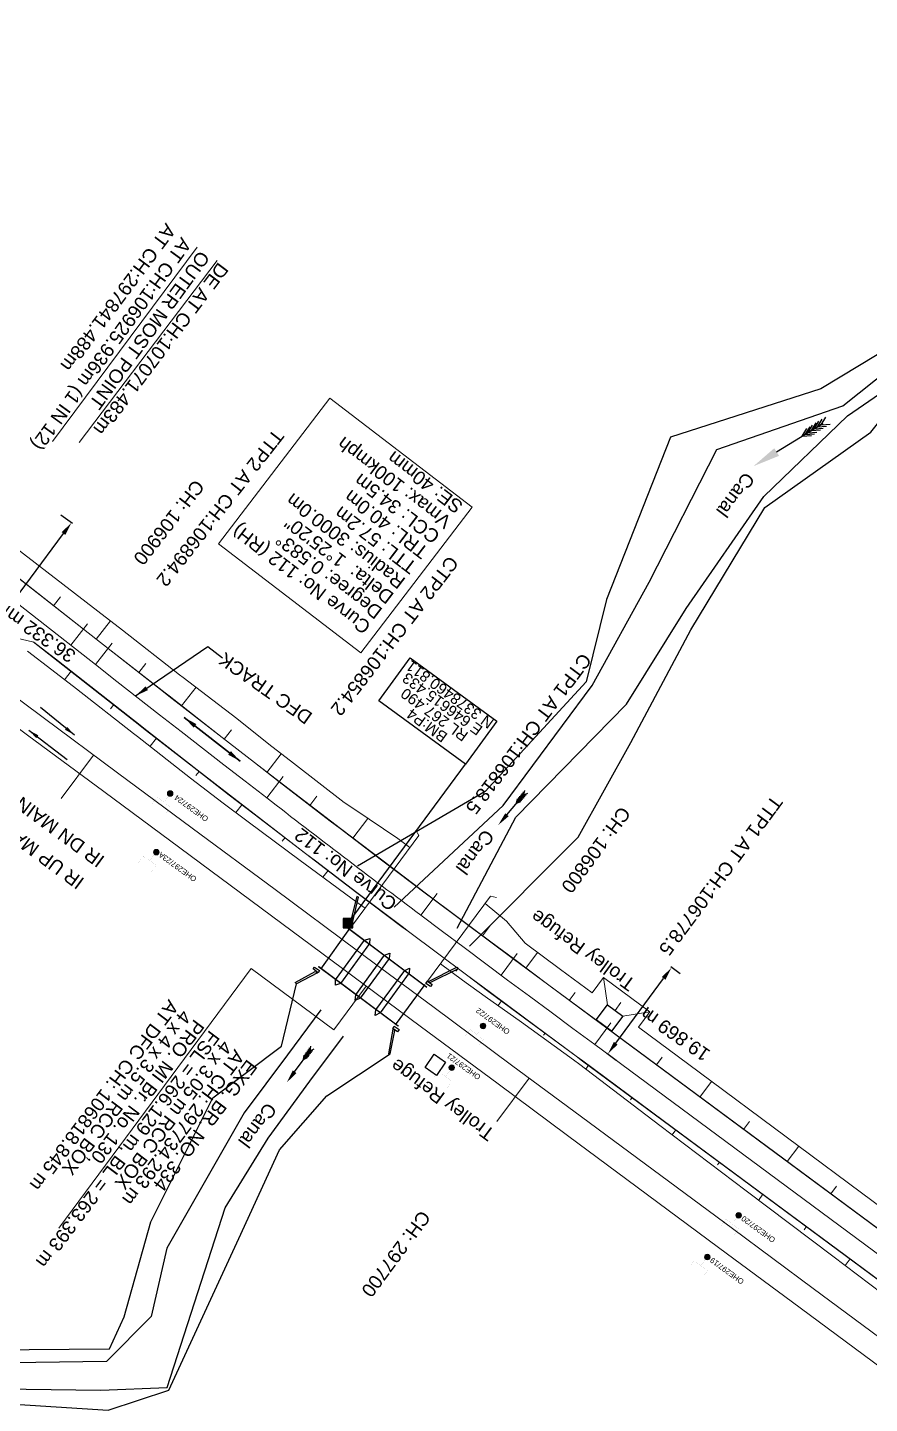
# Model space of a CAD drawing. Header units: metres. Extents: x 644418 to 1306172, y 3366650 to 6747308.
# Drawn here: x 646556.3 to 646711.6, y 3378372.2 to 3378626 of the extents above; entities that cross this region are included whole.
import ezdxf
from ezdxf.enums import TextEntityAlignment as Align

# ---------------------------------------------------------------- set-up
doc = ezdxf.new("R2010")
doc.units = ezdxf.units.M
doc.header["$MEASUREMENT"] = 0
doc.linetypes.add('CENTER', pattern=[2, 1.25, -0.25, 0.25, -0.25])
doc.layers.get('Defpoints').update_dxf_attribs({"lineweight": 0})
for name, color, linetype in [('Bench_Mark', 7, 'Continuous'), ('BRIDGE_PARAPET', 7, 'Continuous'), ('CANAL_BOTTOM', 5, 'Continuous'), ('CANAL_TOP', 5, 'Continuous'), ('DFCC Boundary', 6, 'CENTER'), ('PIER_OR_ABUTMENT', 7, 'Continuous'), ('PROPOSED DFCC FORMATION LINE', 187, 'Continuous'), ('RETAINING_WALL', 142, 'Continuous'), ('River Text', 5, 'Continuous'), ("SARAI BANJARA STN. SRJ's", 10, 'Continuous'), ('SFL_SOFFIT_LVL', 251, 'Continuous'), ('STYLEREMARK', 251, 'Continuous'), ('TOPO_TEXT', 251, 'Continuous'), ('Trolley Refuse', 10, 'Continuous'), ('TROLLEY_STAND', 7, 'Continuous'), ('WING_WALL', 7, 'Continuous')]:
    doc.layers.add(name, color=color, linetype=linetype)
for name, color, linetype, lineweight in [('BOUNDARY DIMENTION', 10, 'Continuous', 0), ('BRIDGE DETAILS PLAN', 7, 'Continuous', 0), ('Cardinal_Leader', 10, 'Continuous', 0), ('Existing Chainage', 7, 'Continuous', 0), ('Existing IR Track', 143, 'Continuous', 0), ('flow direction', 7, 'Continuous', 0), ('OHE MAST', 8, 'Continuous', 0), ('OHE MAST TEXT', 8, 'Continuous', 0), ('Proposed Chainage', 10, 'Continuous', 0), ('Proposed Curve_Details', 10, 'Continuous', 0), ('PROPOSED DFC TRACK', 1, 'Continuous', 0), ('PROPOSED DFCC TOE LINE', 239, 'Continuous', 0), ('PROPOSED DFCC TOE SLOPES', 239, 'Continuous', 0), ('PROPOSED DFCC TRACK', 1, 'Continuous', 0), ('Proposed TPTC Chainages', 1, 'Continuous', 0), ("SARAI BANJARA STN SRJ's", 251, 'Continuous', 0)]:
    doc.layers.add(name, color=color, linetype=linetype, lineweight=lineweight)
doc.styles.get("Standard").update_dxf_attribs({"font": 'arial.ttf'})
doc.styles.add('Style-Arial', font='arial.ttf')
doc.dimstyles.new('DIM', dxfattribs={"dimtxt": 2.5, "dimasz": 2.5, "dimexe": 0.18, "dimexo": 0.0625, "dimgap": 0.09, "dimtad": 0, "dimtih": 1, "dimtoh": 1, "dimdec": 3, "dimzin": 0, "dimdsep": 46, "dimtxsty": 'Standard', "dimcen": 0.09, "dimadec": 0, "dimazin": 0, "dimtfac": 1, "dimtdec": 3, "dimtofl": 0, "dimtmove": 0, "dimatfit": 3, "dimfxl": 1, "dimtolj": 1, "dimtzin": 0, "dimarcsym": 0})
doc.dimstyles.new('ISO-25', dxfattribs={"dimtxt": 2.5, "dimasz": 2.5, "dimexe": 1.25, "dimexo": 0.625, "dimtad": 1, "dimtxsty": 'Standard', "dimcen": 2.5, "dimadec": 0, "dimazin": 0, "dimtfac": 1, "dimtmove": 0, "dimatfit": 3, "dimfxl": 1, "dimarcsym": 0})

# ---------------------------------------------------------------- blocks, each defined once
blk = doc.blocks.new('River A')
at = {"layer": 'River Text'}
for p, q in [((0.5, 20.3), (-3.1, 27.8, -1499.5)), ((0.5, 20.3), (4.5, 27.7, -1499.5)), ((0.1, 6), (-3.5, 13.6, -1499.5)), ((0.2, 9.9), (-3.4, 17.4, -1499.5)), ((0.3, 12.9), (-3.3, 20.5, -1499.5)), ((0.4, 16.4), (-3.2, 24, -1499.5)), ((0.5, 22.3), (0, 0)), ((0.1, 6), (4.1, 13.4, -1499.5)), ((0.2, 9.9), (4.2, 17.2, -1499.5)), ((0.3, 12.9), (4.3, 20.3, -1499.5)), ((0.4, 16.4), (4.4, 23.8, -1499.5)), ((0, 0), (-3.6, 7.5, -1499.5)), ((0.1, 3.3), (-3.5, 10.8, -1499.5)), ((0, 0), (4, 7.4, -1499.5)), ((0.1, 3.3), (4.1, 10.7, -1499.5))]:
    blk.add_line(p, q, dxfattribs=at)
blk.add_lwpolyline([(-0.7, -27.7), (0.5, 22.3)], dxfattribs=at)
blk.add_solid([(3.5, -27.8), (-1.3, -52.7), (-4.8, -27.6)], dxfattribs=at)
blk = doc.blocks.new('BM')
blk.add_hatch(color=256).paths.add_polyline_path([(-0.88, 0.88), (-0.88, -0.88), (0.88, -0.88), (0.88, 0.88)])
for p, q in [((0.88, 0.88), (-0.88, 0.88)), ((-0.88, 0.88), (-0.88, -0.88)), ((0.88, -0.88), (0.88, 0.88)), ((-0.88, -0.88), (0.88, -0.88))]:
    blk.add_line(p, q)
blk = doc.blocks.new('OHE MAST')
h = blk.add_hatch(color=256)
edge = h.paths.add_edge_path()
edge.add_arc((0, 0), 0.514, 0, 360)
at = {"const_width": 0.01, "flags": 128}
for points in [[(1.5, 3.5), (1.5, 2), (-1.5, 2), (-1.5, 3.5)], [(0, 2), (0, 0)]]:
    blk.add_lwpolyline(points, dxfattribs=at)
blk.add_circle((0, 0), 0.514)
blk = doc.blocks.new('*D1851')
at = {"layer": 'BOUNDARY DIMENTION', "color": 0, "lineweight": -2, "transparency": 16777216}
for p, q in [((646676.71, 3378451.45), (646674.98, 3378452.73)), ((646664.8, 3378438.65), (646673.64, 3378450.61)), ((646664.91, 3378435.47), (646663.17, 3378436.75))]:
    blk.add_line(p, q, dxfattribs=at)
at = {"layer": 'BOUNDARY DIMENTION', "color": 0, "transparency": 16777216}
for points in [[(646673.3, 3378450.86), (646673.97, 3378450.37), (646675.12, 3378452.62)], [(646664.47, 3378438.9), (646665.14, 3378438.41), (646663.32, 3378436.64)]]:
    blk.add_solid(points, dxfattribs=at)
at = {"layer": 'Defpoints', "color": 0, "transparency": 16777216}
for p in [(646675.12, 3378452.62), (646676.76, 3378451.42), (646664.96, 3378435.43)]:
    blk.add_point(p, dxfattribs=at)
at = {"layer": 'BOUNDARY DIMENTION', "color": 0, "transparency": 16777216, "insert": (646675.78, 3378440.33), "char_height": 2.5, "attachment_point": 5, "rotation": 145}
blk.add_mtext('\\A1;19.869 m', dxfattribs=at)
blk = doc.blocks.new('*D1926')
at = {"layer": 'Defpoints', "color": 0, "linetype": 'Continuous', "ltscale": 0.5, "transparency": 16777216}
for p in [(646562.41, 3378536.19), (646564.44, 3378534.69), (646540.78, 3378507)]:
    blk.add_point(p, dxfattribs=at)
at = {"layer": 'DFCC Boundary', "color": 0, "linetype": 'Continuous', "lineweight": -2, "ltscale": 0.5, "transparency": 16777216}
for p, q in [((646562.46, 3378536.15), (646564.59, 3378534.58)), ((646544.3, 3378507.5), (646562.95, 3378532.68)), ((646540.83, 3378506.96), (646542.96, 3378505.39))]:
    blk.add_line(p, q, dxfattribs=at)
at = {"layer": 'DFCC Boundary', "color": 0, "linetype": 'Continuous', "ltscale": 0.5, "transparency": 16777216}
for points in [[(646562.62, 3378532.93), (646563.29, 3378532.43), (646564.44, 3378534.69)], [(646543.97, 3378507.75), (646544.64, 3378507.26), (646542.81, 3378505.5)]]:
    blk.add_solid(points, dxfattribs=at)
at = {"layer": 'DFCC Boundary', "color": 0, "linetype": 'Continuous', "ltscale": 0.5, "transparency": 16777216, "insert": (646558.78, 3378513.88), "char_height": 2.5, "attachment_point": 5, "rotation": 145}
blk.add_mtext('\\A1;36.332 m', dxfattribs=at)

msp = doc.modelspace()

# ---------------------------------------------------------------- linework, layer by layer
at = {"layer": 'BRIDGE DETAILS PLAN', "color": 7, "linetype": 'Continuous', "lineweight": 0, "flags": 128}
msp.add_lwpolyline([(646618.766, 3378449.1859), (646612.8134, 3378441.1529), (646597.5921, 3378452.4321), (646562.0826, 3378404.5118)], dxfattribs=at)
at = {"layer": 'BRIDGE_PARAPET', "linetype": 'Continuous'}
for points in [[(646629.904, 3378448.975, 267.526), (646615.249, 3378459.937, 267.524), (646615.315, 3378459.979, 267.533), (646629.97, 3378449.017, 267.533)], [(646624.656, 3378441.81, 267.538), (646609.98, 3378452.752, 267.553), (646610.034, 3378452.807, 267.56), (646624.71, 3378441.865, 267.56)]]:
    msp.add_polyline3d(points, close=True, dxfattribs=at)
at = {"layer": 'CANAL_BOTTOM', "linetype": 'Continuous'}
for points in [[(646623.919, 3378463.747, 265.751), (646644.076, 3378482.504, 264.028), (646660.4304, 3378504.6294, 264.539), (646670.994, 3378523.685, 263.277), (646683.4299, 3378548.2037, 263.354), (646706.681, 3378556.218, 263.43), (646722.069, 3378568.487, 263.737), (646740.5546, 3378579.8304, 263.188), (646768.3826, 3378579.2948, 263.619), (646772.076, 3378587.05, 264.005), (646772.076, 3378587.05, 264.005), (646772.076, 3378587.05, 264.005)], [(646635.573, 3378459.878, 264.021), (646646.363, 3378480.383, 264.023), (646666.803, 3378501.193, 262.904), (646677.811, 3378518.84, 262.964), (646692.113, 3378539.525, 263.031), (646707.536, 3378554.408, 263.584), (646723.098, 3378565.116, 263.126), (646743.399, 3378575.535, 264.061), (646770.527, 3378575.629, 263.26), (646777.613, 3378583.639, 263.24), (646777.613, 3378583.639, 263.24)], [(646610.4374, 3378444.8058, 264.0634), (646604.249, 3378436.516, 263.825), (646596.28, 3378425.841, 263.518), (646582.005, 3378400.861, 263.511), (646579.119, 3378388.255, 263.642), (646570.867, 3378379.925, 263.874), (646549.149, 3378379.614, 262.795), (646533.117, 3378383.138, 263.112), (646517.569, 3378377.858, 263.177), (646490.583, 3378386.293, 263.943), (646481.587, 3378366.658, 263.867), (646469.095, 3378346.874, 263.688), (646469.095, 3378346.874, 263.688)], [(646477.074, 3378339.189, 263.786), (646477.074, 3378339.189, 263.786), (646477.074, 3378339.189, 263.786), (646486.325, 3378364.963, 263.961), (646492.198, 3378374.703, 264.366), (646516.13, 3378371.63, 263.65), (646534.427, 3378378.133, 263.651), (646546.841, 3378374.976, 263.555), (646569.845, 3378374.633, 263.644), (646582.077, 3378375.154, 264.112), (646592.794, 3378408.264, 263.473), (646600.698, 3378421.122, 263.586), (646608.398, 3378431.685, 263.815), (646614.5864, 3378439.9748, 264.0534)]]:
    msp.add_polyline3d(points, dxfattribs=at)
at = {"layer": 'CANAL_TOP', "linetype": 'Continuous'}
for points in [[(646771.179, 3378587.265, 265.084), (646771.179, 3378587.265, 265.084), (646771.179, 3378587.265, 265.084), (646768.116, 3378580.186, 265.045), (646740.234, 3378580.942, 265.004), (646716.592, 3378567.825, 265.112), (646702.618, 3378559.356, 265.062), (646674.908, 3378550.452, 265.324), (646663.08, 3378520.494, 265.254), (646659.371, 3378505.332, 265.118), (646640.721, 3378485.098, 265.068), (646617.202, 3378471.287, 264.724)], [(646637.86, 3378456.574, 264.543), (646657.857, 3378476.646, 265.537), (646667.598, 3378494.157, 265.69), (646678.639, 3378514.942, 265.82), (646692.294, 3378537.473, 265.752), (646711.868, 3378551.378, 265.153), (646721.401, 3378563.28, 264.572), (646743.253, 3378574.777, 265.008), (646771.678, 3378574.724, 264.911), (646778.428, 3378584.02, 264.911), (646778.428, 3378584.02, 264.911)], [(646470.769, 3378350.548, 264.754), (646470.769, 3378350.548, 264.754), (646479.342, 3378367.616, 264.936), (646490.7396, 3378388.6844, 264.986), (646517.398, 3378380.714, 265.035), (646532.691, 3378385.295, 265.204), (646549.112, 3378382.067, 265.121), (646571.458, 3378382.27, 265.124), (646574.165, 3378388.183, 265.078), (646579.082, 3378405.734, 265.131), (646590.507, 3378428.609, 265.041), (646603.137, 3378438.09, 264.472), (646605.941, 3378449.641, 265.491)], [(646478.049, 3378335.921, 265.185), (646478.049, 3378335.921, 265.185), (646478.049, 3378335.921, 265.185), (646489.318, 3378360.608, 265.143), (646498.515, 3378372.464, 265.342), (646516.509, 3378368.525, 265.187), (646534.474, 3378375.856, 265.195), (646547.158, 3378372.487, 265.209), (646571.173, 3378370.95, 265.431), (646582.4, 3378374.655, 265.336), (646595.269, 3378402.658, 264.992), (646602.773, 3378419.006, 265.277), (646611.526, 3378428.932, 264.556), (646623.204, 3378436.668, 265.378)]]:
    msp.add_polyline3d(points, dxfattribs=at)
at = {"layer": 'Cardinal_Leader', "flags": 128}
for points in [[(646568.8744, 3378508.4935), (646571.9565, 3378512.4306)], [(646600.4293, 3378483.9115), (646603.4833, 3378487.8704)], [(646628.848, 3378462.277), (646631.8512, 3378466.2746)], [(646660.9428, 3378438.404), (646663.9174, 3378442.423)]]:
    msp.add_lwpolyline(points, dxfattribs=at)
at = {"layer": 'Existing Chainage', "color": 0, "linetype": 'Continuous', "lineweight": 13, "flags": 128}
for points in [[(646562.5502, 3378483.7871), (646568.5138, 3378491.8142)], [(646642.8762, 3378424.2009), (646648.8286, 3378432.2363)]]:
    msp.add_lwpolyline(points, dxfattribs=at)
at = {"layer": 'Existing IR Track', "flags": 128}
for points in [[(646405.8799, 3378612.438), (646417.9932, 3378603.4472), (646432.4546, 3378592.7088), (646446.9741, 3378581.9273), (646455.8774, 3378575.3289), (646471.6574, 3378563.6342), (646482.4591, 3378555.62), (646500.1528, 3378542.4924), (646515.0429, 3378531.4546), (646530.0958, 3378520.2961), (646544.3653, 3378509.7243), (646559.2083, 3378498.7276), (646572.9319, 3378488.5319), (646586.6822, 3378478.3163), (646601.9702, 3378466.9968), (646617.1965, 3378455.723), (646631.3159, 3378445.2366), (646645.602, 3378434.6265), (646658.4672, 3378425.0964), (646686.3322, 3378404.4502), (646701.2177, 3378393.4189), (646716.5698, 3378382.0288)], [(646403.2581, 3378608.9098), (646415.1728, 3378600.0905), (646429.8526, 3378589.2076), (646444.5153, 3378578.3373), (646453.2892, 3378571.8464), (646468.8716, 3378560.3078), (646479.8741, 3378552.1428), (646497.7063, 3378538.9096), (646512.4617, 3378527.9818), (646518.5762, 3378523.4535), (646541.7867, 3378506.2554), (646556.3437, 3378495.4702), (646570.3733, 3378485.0878), (646584.3945, 3378474.7116), (646599.4105, 3378463.5565), (646614.3964, 3378452.4239), (646628.7526, 3378441.7858), (646643.1116, 3378431.1455), (646655.9045, 3378421.65), (646668.7348, 3378412.1267), (646683.759, 3378400.989), (646698.7971, 3378389.8411), (646713.9976, 3378378.5692)]]:
    msp.add_lwpolyline(points, dxfattribs=at)
at = {"layer": 'PIER_OR_ABUTMENT', "linetype": 'Continuous'}
for points in [[(646618.496, 3378457.694, 267.68), (646619.432, 3378457.997, 267.689), (646619.369, 3378457.045, 267.564), (646614.05, 3378449.677, 267.548), (646613.134, 3378449.359, 267.563), (646613.112, 3378450.342, 267.522)], [(646622.189, 3378454.88, 267.685), (646623.142, 3378455.261, 267.688), (646623.022, 3378454.283, 267.674), (646617.677, 3378446.939, 267.674), (646616.743, 3378446.522, 267.675), (646616.848, 3378447.557, 267.686)], [(646625.937, 3378452.09, 267.538), (646626.786, 3378452.499, 267.683), (646626.708, 3378451.626, 267.686), (646621.334, 3378444.233, 267.679), (646620.46, 3378443.777, 267.682), (646620.575, 3378444.802, 267.681)]]:
    msp.add_polyline3d(points, close=True, dxfattribs=at)
at = {"layer": 'Proposed Chainage', "flags": 128}
for points in [[(646567.4058, 3378515.9932), (646564.3236, 3378512.0561)], [(646646.6561, 3378455.2171), (646643.6732, 3378451.2043)]]:
    msp.add_lwpolyline(points, dxfattribs=at)
at = {"layer": 'Proposed Curve_Details'}
msp.add_lwpolyline([(646638.3497, 3378537.5585), (646617.798, 3378510.6824), (646591.5368, 3378530.764), (646612.0884, 3378557.64)], close=True, dxfattribs=at)
at = {"layer": 'PROPOSED DFCC FORMATION LINE', "lineweight": 0, "flags": 128}
for points in [[(646557.4812, 3378512.6503), (646542.8477, 3378516.1053), (646542.3803, 3378516.4712), (646526.6321, 3378528.7998), (646510.8839, 3378541.1284), (646495.1357, 3378553.457), (646479.3875, 3378565.7856), (646463.6393, 3378578.1142), (646447.8911, 3378590.4427), (646432.1429, 3378602.7713), (646416.3947, 3378615.0999), (646412.5487, 3378618.1108)], [(646726.2743, 3378394.7153), (646710.1985, 3378406.6136), (646694.1227, 3378418.5118), (646678.0469, 3378430.4101), (646663.1737, 3378441.4183), (646661.9712, 3378442.3083), (646652.461, 3378449.3515), (646645.9103, 3378454.2139), (646641.7657, 3378457.2982), (646631.1004, 3378465.2752), (646629.9061, 3378466.173), (646621.6096, 3378472.4368), (646613.9865, 3378478.2351), (646612.1494, 3378479.6387), (646602.7198, 3378486.8807), (646598.1529, 3378490.4108), (646592.1916, 3378495.0378), (646582.3834, 3378502.6858), (646581.6846, 3378503.2319), (646571.186, 3378511.4463), (646566.6353, 3378515.0089), (646550.8871, 3378527.3375)], [(646726.3041, 3378394.7555), (646710.2283, 3378406.6538), (646694.1525, 3378418.552), (646678.0767, 3378430.4503), (646663.2035, 3378441.4584), (646662.0009, 3378442.3485), (646652.4908, 3378449.3917), (646645.9402, 3378454.254), (646641.7956, 3378457.3383), (646631.1305, 3378465.3152), (646629.9361, 3378466.2129), (646621.6398, 3378472.4766), (646614.0168, 3378478.2749), (646612.1797, 3378479.6784), (646602.7503, 3378486.9203), (646598.1835, 3378490.4503), (646592.2223, 3378495.0772), (646582.4142, 3378502.7252), (646581.7154, 3378503.2713), (646571.2168, 3378511.4857), (646566.6661, 3378515.0483), (646550.9179, 3378527.3768)], [(646721.7827, 3378388.6467), (646705.7069, 3378400.5449), (646689.6311, 3378412.4432), (646673.5553, 3378424.3415), (646658.6821, 3378435.3496), (646657.4795, 3378436.2398), (646647.9646, 3378443.2864), (646641.4062, 3378448.1545), (646637.2549, 3378451.2439), (646626.5656, 3378459.2388), (646625.368, 3378460.139), (646617.0492, 3378466.4197), (646609.4055, 3378472.2337), (646607.5634, 3378473.6411), (646598.1083, 3378480.9027), (646593.53, 3378484.4416), (646587.5564, 3378489.0781), (646577.7348, 3378496.7366), (646577.0353, 3378497.2832), (646566.5319, 3378505.5014), (646561.9812, 3378509.0639), (646557.3651, 3378512.6777)], [(646721.8125, 3378388.6869), (646705.7367, 3378400.5851), (646689.6609, 3378412.4834), (646673.5851, 3378424.3817), (646658.7119, 3378435.3898), (646657.5092, 3378436.2799), (646647.9944, 3378443.3266), (646641.4361, 3378448.1947), (646637.2847, 3378451.2839), (646626.5956, 3378459.2788), (646625.3981, 3378460.179), (646617.0794, 3378466.4596), (646609.4358, 3378472.2735), (646607.5937, 3378473.6808), (646598.1389, 3378480.9422), (646593.5606, 3378484.4811), (646587.5871, 3378489.1175), (646577.7655, 3378496.776), (646577.0661, 3378497.3226), (646566.5628, 3378505.5407), (646562.012, 3378509.1033), (646557.4812, 3378512.6503)]]:
    msp.add_lwpolyline(points, dxfattribs=at)
at = {"layer": 'PROPOSED DFCC TOE LINE', "lineweight": 0, "flags": 128}
for points in [[(646513.0294, 3378562.0523), (646521.9092, 3378555.2118), (646537.695, 3378542.9313), (646553.438, 3378530.596), (646569.259, 3378518.3604), (646573.8309, 3378514.8249), (646584.3461, 3378506.6371), (646585.0514, 3378506.1001), (646594.9476, 3378498.5814), (646600.8029, 3378493.8325), (646605.3648, 3378490.3095), (646614.7478, 3378483.0369), (646616.6714, 3378481.7525), (646624.6248, 3378476.415), (646626.8583, 3378474.7565)], [(646618.5857, 3378463.5865), (646616.2069, 3378465.3085), (646608.4605, 3378470.9958), (646606.5928, 3378472.3718), (646597.0225, 3378479.4951), (646592.3755, 3378482.9509), (646586.3754, 3378487.5595), (646576.5856, 3378495.266), (646575.8866, 3378495.8135), (646565.3577, 3378504.0014), (646560.7746, 3378507.5226), (646556.3208, 3378510.9519)], [(646640.7244, 3378464.4389), (646644.6531, 3378461.1736), (646648.0765, 3378457.128), (646654.5985, 3378452.2346), (646660.4431, 3378447.93), (646662.5319, 3378450.7522), (646671.0854, 3378444.4215), (646668.9988, 3378441.6022), (646680.1823, 3378433.2952), (646696.258, 3378421.3969), (646712.3181, 3378409.4774), (646728.3452, 3378397.5133), (646744.4037, 3378385.5916), (646760.4654, 3378373.6743), (646776.426, 3378361.6204), (646792.4124, 3378349.6013), (646808.4222, 3378337.614), (646820.8361, 3378328.4266)], [(646814.0185, 3378319.2312), (646801.5501, 3378328.3291), (646785.4526, 3378340.1979), (646769.3415, 3378352.0485), (646753.0374, 3378363.6383), (646736.7368, 3378375.2329), (646720.7861, 3378387.3001), (646704.8188, 3378399.345), (646688.8555, 3378411.3952), (646672.9232, 3378423.4875), (646658.208, 3378434.709), (646657.0015, 3378435.5939), (646647.4255, 3378442.5593), (646640.7503, 3378447.2721), (646636.5243, 3378450.2634), (646632.4924, 3378453.3237)]]:
    msp.add_lwpolyline(points, dxfattribs=at)
at = {"layer": 'PROPOSED DFCC TOE SLOPES', "linetype": 'Continuous', "flags": 128}
for points in [[(646561.0952, 3378519.3459), (646562.3943, 3378521.0054)], [(646568.9688, 3378513.1821), (646571.6031, 3378516.5477)], [(646576.8417, 3378507.0212), (646578.1685, 3378508.7177)], [(646564.3461, 3378507.2761), (646563.1253, 3378505.7166)], [(646564.3461, 3378507.2761), (646563.1256, 3378505.7164)], [(646584.7153, 3378500.8675), (646587.4043, 3378504.3125)], [(646572.2214, 3378501.1133), (646571.6255, 3378500.3519)], [(646572.2214, 3378501.1133), (646571.626, 3378500.3515)], [(646592.5903, 3378494.7283), (646593.9646, 3378496.4962)], [(646580.1005, 3378494.9553), (646578.912, 3378493.4347)], [(646580.1005, 3378494.9553), (646578.9139, 3378493.4333)], [(646600.4747, 3378488.6161), (646603.1209, 3378492.0424)], [(646587.9871, 3378488.8071), (646587.3811, 3378488.0298)], [(646587.9871, 3378488.8071), (646587.3832, 3378488.0282)], [(646595.8904, 3378482.6803), (646594.7381, 3378481.1939)], [(646595.8904, 3378482.6803), (646594.7436, 3378481.1899)], [(646608.381, 3378482.5328), (646609.6893, 3378484.2382)], [(646616.3037, 3378476.4726), (646619.0897, 3378480.1296)], [(646603.8159, 3378476.5822), (646603.2915, 3378475.9008)], [(646603.8159, 3378476.5822), (646603.2935, 3378475.8993)], [(646611.7586, 3378470.5067), (646610.8121, 3378469.2693)], [(646611.7586, 3378470.5067), (646610.817, 3378469.2657)], [(646640.2046, 3378458.4658), (646641.6795, 3378460.4425)], [(646648.2137, 3378452.5041), (646650.3703, 3378455.407)], [(646635.7194, 3378452.4547), (646635.3424, 3378451.9507)], [(646635.7194, 3378452.4547), (646635.3436, 3378451.9498)], [(646663.2778, 3378445.7578), (646662.5319, 3378450.7522)], [(646656.2389, 3378446.5536), (646657.311, 3378448.0005)], [(646643.7411, 3378446.4837), (646643.0954, 3378445.6164)], [(646643.7411, 3378446.4837), (646643.0971, 3378445.6152)], [(646664.6844, 3378444.7167), (646665.7465, 3378446.1518)], [(646666.091, 3378443.6756), (646671.0854, 3378444.4215)], [(646651.7738, 3378440.5276), (646651.5013, 3378440.1602)], [(646651.7738, 3378440.5276), (646651.5016, 3378440.16)], [(646659.8104, 3378434.5768), (646659.2947, 3378433.8803)], [(646659.8104, 3378434.5768), (646659.2949, 3378433.8802)], [(646672.3102, 3378434.6561), (646673.3815, 3378436.1035)], [(646680.3481, 3378428.7069), (646682.4834, 3378431.5921)], [(646667.8483, 3378428.6276), (646667.5479, 3378428.2217)], [(646688.386, 3378422.7578), (646689.4536, 3378424.2003)], [(646675.8862, 3378422.6785), (646675.2038, 3378421.7565)], [(646696.4239, 3378416.8087), (646698.5569, 3378419.6907)], [(646683.9241, 3378416.7294), (646683.547, 3378416.2199)], [(646704.4618, 3378410.8595), (646705.5244, 3378412.2952)], [(646691.962, 3378410.7802), (646691.1405, 3378409.6703)], [(646699.9999, 3378404.8311), (646699.5611, 3378404.2382)], [(646708.0378, 3378398.882), (646707.1044, 3378397.6209)]]:
    msp.add_lwpolyline(points, dxfattribs=at)
at = {"layer": 'PROPOSED DFCC TRACK', "color": 12, "flags": 128}
msp.add_lwpolyline([(646816.8315, 3378323.0253), (646660.9428, 3378438.404), (646656.9239, 3378441.3788), (646652.9058, 3378444.3544), (646648.8889, 3378447.3318), (646644.8741, 3378450.3119), (646640.8619, 3378453.2955), (646636.8531, 3378456.2837), (646632.8482, 3378459.2772), (646628.848, 3378462.277, -0.00318901), (646600.4293, 3378483.9115), (646596.473, 3378486.9688), (646592.5214, 3378490.0323), (646588.5739, 3378493.1011), (646584.6299, 3378496.1743), (646580.6886, 3378499.251), (646576.7494, 3378502.3304), (646572.8116, 3378505.4115), (646568.8744, 3378508.4935), (646418.7438, 3378626.0243)], format="xyb", dxfattribs=at)
at = {"layer": 'PROPOSED DFCC TRACK', "linetype": 'Continuous', "flags": 128}
for points, elevation in [([(646616.231, 3378460.407), (646628.4943, 3378476.9654), (646627.954, 3378477.9587)], 267.69), ([(646630.099, 3378450.092), (646641.6978, 3378465.7532), (646642.8054, 3378465.5261)], 267.675)]:
    msp.add_lwpolyline(points, dxfattribs=dict(at, elevation=elevation))
at = {"layer": 'RETAINING_WALL', "linetype": 'Continuous'}
for points in [[(646615.045, 3378460.654, 267.695), (646615.31, 3378461.047, 267.689), (646616.231, 3378460.407, 267.69), (646615.966, 3378460.014, 267.69)], [(646608.976, 3378452.365, 267.725), (646609.261, 3378452.701, 267.735), (646610.181, 3378452.075, 267.703), (646609.93, 3378451.634, 267.721)], [(646629.801, 3378449.699, 267.658), (646630.099, 3378450.092, 267.675), (646630.967, 3378449.484, 267.68), (646630.6688, 3378449.0908, 267.68)], [(646623.698, 3378441.401, 267.67), (646623.971, 3378441.772, 267.671), (646624.862, 3378441.187, 267.68), (646624.538, 3378440.739, 267.657)]]:
    msp.add_polyline3d(points, close=True, dxfattribs=at)
at = {"layer": "SARAI BANJARA STN. SRJ's", "lineweight": 13, "flags": 128}
msp.add_lwpolyline([(646587.5942, 3378585.5229), (646560.9472, 3378549.682)], dxfattribs=at)
at = {"layer": "SARAI BANJARA STN. SRJ's", "linetype": 'Continuous', "lineweight": 13, "flags": 128}
msp.add_lwpolyline([(646591.3006, 3378583.02), (646565.8435, 3378549.477)], dxfattribs=at)
at = {"layer": 'SFL_SOFFIT_LVL', "linetype": 'Continuous'}
for points in [[(646610.432, 3378452.29, 267.005), (646615.777, 3378459.803, 266.957)], [(646624.201, 3378442.077, 266.982), (646629.664, 3378449.494, 266.933)]]:
    msp.add_polyline3d(points, dxfattribs=at)
at = {"layer": 'STYLEREMARK'}
msp.add_line((646615.433, 3378460.811), (646637.0906, 3378490.1286), dxfattribs=at)
at = {"layer": 'STYLEREMARK', "linetype": 'Continuous'}
msp.add_lwpolyline([(646621.1027, 3378501.8088), (646626.8838, 3378509.722), (646642.8717, 3378498.0418), (646637.0906, 3378490.1286)], close=True, dxfattribs=at)
at = {"layer": 'Trolley Refuse'}
msp.add_lwpolyline([(646664.0088, 3378440.8624), (646661.1956, 3378442.9446), (646663.2778, 3378445.7578), (646666.091, 3378443.6756)], close=True, dxfattribs=at)
at = {"layer": 'TROLLEY_STAND', "linetype": 'Continuous'}
msp.add_polyline3d([(646631.762, 3378432.716, 267.514), (646629.672, 3378434.194, 267.422), (646631.314, 3378436.618, 267.567), (646633.4053, 3378435.139, 267.567)], close=True, dxfattribs=at)
at = {"layer": 'WING_WALL', "linetype": 'Continuous'}
for points in [[(646616.198, 3378460.63, 267.323), (646617.38, 3378465.601, 264.971), (646617.045, 3378465.745, 264.996), (646615.803, 3378460.834, 267.322)], [(646605.941, 3378449.641, 265.491), (646605.663, 3378449.848, 265.607), (646609.393, 3378451.884, 267.439), (646609.788, 3378451.643, 267.435)], [(646630.55, 3378449.77, 267.37), (646630.246, 3378450.065, 267.359), (646635.47, 3378452.669, 264.876), (646635.7741, 3378452.3739, 264.876)], [(646622.918, 3378436.711, 265.271), (646623.204, 3378436.668, 265.378), (646624.064, 3378440.995, 267.408), (646623.67, 3378441.236, 267.393)]]:
    msp.add_polyline3d(points, close=True, dxfattribs=at)

# ---------------------------------------------------------------- block references
at = {"layer": 'Bench_Mark'}
msp.add_blockref('BM', (646615.433, 3378460.811, 267.684), dxfattribs=at)
at = {"layer": 'OHE MAST', "color": 2, "rotation": 143.3908318566117}
for p in [(646582.627, 3378484.724), (646580.073, 3378473.902), (646640.344, 3378441.842), (646634.566, 3378434.147), (646687.472, 3378406.907), (646681.694, 3378399.212)]:
    msp.add_blockref('OHE MAST', p, dxfattribs=at)
at = {"layer": 'River Text'}
for p, xscale, yscale, zscale, rotation in [((646699.2079, 3378550.6171, 65.7813), 0.2, 0.2, 0.2, 302.928755693186), ((646646.527, 3378482.925), 0.1, 0.1, 0.1, 321.3441102436444), ((646607.2321, 3378435.6288, 65.7813), 0.1, 0.1, 0.1, 325.0481675284111)]:
    msp.add_blockref('River A', p, dxfattribs=dict(at, xscale=xscale, yscale=yscale, zscale=zscale, rotation=rotation))

# ---------------------------------------------------------------- texts
at = {"layer": 'BRIDGE DETAILS PLAN', "color": 10}
for s, p in [('AT DFC CH: 106818.845 m', (646582.3825, 3378446.8748)), ('4 x 4 x 3.5 m RCC BOX', (646584.7171, 3378444.9968)), ('PRO. MI Br. No. 130,', (646587.1164, 3378443.2484))]:
    msp.add_text(s, height=2.5, rotation=233, dxfattribs=at).set_placement(p)
at = {"layer": 'BRIDGE DETAILS PLAN'}
for s, p in [('FSL = 266.129 m, BL = 263.393 m', (646589.9431, 3378441.2082)), ('4 x 3.05 m RCC BOX', (646592.2304, 3378439.3844)), ('AT CH: 297734.293 m', (646594.5377, 3378437.688)), ('EXG. BR. NO. 334', (646596.8704, 3378435.8397))]:
    msp.add_text(s, height=2.5, rotation=233, dxfattribs=at).set_placement(p)
at = {"layer": 'Existing Chainage', "color": 0, "linetype": 'Continuous', "lineweight": 0, "insert": (646618.7318, 3378392.307), "char_height": 2.5, "attachment_point": 6, "rotation": 233.470164, "line_spacing_factor": 0.6, "style": 'Style-Arial'}
msp.add_mtext('CH: 297700', dxfattribs=at)
at = {"layer": 'Existing IR Track', "color": 7, "lineweight": 0}
for s, rotation, p in [('IR DN MAIN LINE', 143.586435, (646547.5215, 3378488.4856)), ('IR UP MAIN LINE', 143.589871, (646543.9166, 3378484.3356))]:
    msp.add_text(s, height=2.5, rotation=rotation, dxfattribs=at).set_placement(p, align=Align.MIDDLE_RIGHT)
at = {"layer": 'OHE MAST TEXT'}
for s, p in [('OHE297/24', (646586.5473, 3378481.9891)), ('OHE297/23A', (646583.9933, 3378471.1671)), ('OHE297/22', (646642.1496, 3378442.7254)), ('OHE297/21', (646636.7511, 3378434.3614)), ('OHE297/20', (646691.1027, 3378404.3382)), ('OHE297/19', (646685.3247, 3378396.6432))]:
    msp.add_text(s, height=1, rotation=144, dxfattribs=at).set_placement(p, align=Align.MIDDLE_CENTER)
at = {"layer": 'Proposed Chainage', "char_height": 2.5, "attachment_point": 6, "line_spacing_factor": 0.6, "style": 'Style-Arial'}
for s, insert, rotation in [('CH: 106900', (646576.6522, 3378527.3876), 231.944142), ('CH: 106800', (646655.6046, 3378466.8388), 233.375359)]:
    msp.add_mtext(s, dxfattribs=dict(at, insert=insert, rotation=rotation))
at = {"layer": 'Proposed Curve_Details', "lineweight": 0, "insert": (646636.8784, 3378538.1866), "char_height": 2.5, "attachment_point": 7, "rotation": 142.595464, "line_spacing_factor": 0.84, "style": 'Style-Arial'}
msp.add_mtext('Curve No: 112 (RH)\\PDegree: 0.583%%D\\PDelta:  1%%D25\'20"\\PRadius: 3000.0m\\PTTL: 57.2m\\PTRL: 40.0m\\PCCL: 34.5m\\PVmax: 100kmph\\PSE: 40mm', dxfattribs=at)
at = {"layer": 'PROPOSED DFC TRACK', "color": 10, "linetype": 'Continuous', "lineweight": -3, "ltscale": 5, "style": 'Style-Arial'}
msp.add_text('DFC TRACK', height=2.5, rotation=144.727092, dxfattribs=at).set_placement((646592.7657, 3378510.9033), align=Align.RIGHT)
at = {"layer": 'Proposed TPTC Chainages', "char_height": 2.5, "attachment_point": 6, "line_spacing_factor": 0.6, "style": 'Style-Arial'}
for s, insert, rotation in [('TTP2 AT CH:106894.2', (646580.9022, 3378523.4138), 231.944142), ('CTP2 AT CH:106854.2', (646613.0613, 3378499.5707), 232.35342), ('CTP1 AT CH:106818.5', (646637.9542, 3378481.377), 233.084285), ('TTP1 AT CH:106778.5', (646673.6038, 3378455.3037), 233.493563)]:
    msp.add_mtext(s, dxfattribs=dict(at, insert=insert, rotation=rotation))
at = {"layer": "SARAI BANJARA STN SRJ's", "color": 7, "lineweight": 13, "insert": (646582.8316, 3378589.3467), "char_height": 2.5, "width": 34.836459, "attachment_point": 4, "rotation": 233.301951, "line_spacing_factor": 0.648, "style": 'Style-Arial'}
msp.add_mtext('\\A1;\\pxsm1;AT {\\A0;CH:297841.488m}', dxfattribs=at)
at = {"layer": "SARAI BANJARA STN. SRJ's", "color": 10, "lineweight": 13, "insert": (646587.0894, 3378585.752), "char_height": 2.5, "width": 54.896517, "attachment_point": 4, "rotation": 234, "line_spacing_factor": 0.648, "style": 'Style-Arial'}
msp.add_mtext('\\A1;\\pxsm1;OUTER MOST POINT\\PAT {\\A0;CH:106925.936m (1 IN 12)}', dxfattribs=at)
at = {"layer": "SARAI BANJARA STN. SRJ's", "lineweight": 13, "insert": (646592.5397, 3378582.1359), "char_height": 2.5, "width": 40.727579, "attachment_point": 4, "rotation": 233.002103, "line_spacing_factor": 0.648, "style": 'Style-Arial'}
msp.add_mtext('\\A1;\\pxsm1;DE AT {\\A0;CH:107071.483m}', dxfattribs=at)
at = {"layer": 'STYLEREMARK'}
for s, p in [('N 3378460.811', (646634.1957, 3378502.972)), ('E 646615.433', (646632.8306, 3378501.2262)), ('RL 267.490', (646631.3536, 3378499.2571)), ('BM:P4', (646629.9934, 3378497.2783))]:
    msp.add_text(s, height=2, rotation=143.849507, dxfattribs=at).set_placement(p, align=Align.MIDDLE_CENTER)
at = {"layer": 'TOPO_TEXT', "color": 5}
for p in [(646688.6301, 3378544.1968), (646640.5942, 3378478.3035), (646600.4651, 3378427.9055)]:
    msp.add_text('Canal', height=2.5, rotation=233.258273, dxfattribs=at).set_placement(p)
at = {"layer": 'TOPO_TEXT'}
msp.add_text('Trolley Refuge', height=2.5, rotation=143.499627, dxfattribs=at).set_placement((646642.7226, 3378422.4592))
at = {"layer": 'Trolley Refuse', "style": 'Style-Arial'}
msp.add_text('Curve No: 112', height=2.5, rotation=142.595464, dxfattribs=at).set_placement((646624.6942, 3378464.8562))
at = {"layer": 'Trolley Refuse', "color": 10, "linetype": 'Continuous', "lineweight": -3, "ltscale": 5, "style": 'Style-Arial'}
msp.add_text('Trolley Refuge', height=2.5, rotation=143.991907, dxfattribs=at).set_placement((646668.666, 3378450.1306))

# ---------------------------------------------------------------- dimensions: what is measured, and where the dimension line sits
at = {"layer": 'BOUNDARY DIMENTION'}
dim = msp.add_linear_dim(base=(646675.1244, 3378452.6249), p1=(646664.9554, 3378435.4342), p2=(646676.7614, 3378451.4156), angle=53.545398, dimstyle='DIM', override={"dimpost": ' m', "dimtmove": 2}, dxfattribs=at)
dim.commit()
dim.dimension.update_dxf_attribs({"geometry": '*D1851', "text_midpoint": (646675.7829, 3378440.3275), "dimtype": 129, "text_rotation": 145})
at = {"layer": 'DFCC Boundary', "linetype": 'Continuous', "ltscale": 0.5}
dim = msp.add_linear_dim(base=(646564.4409, 3378534.6883), p1=(646540.7824, 3378506.9995), p2=(646562.411, 3378536.1922), angle=53.465638, dimstyle='DIM', override={"dimpost": ' m', "dimtmove": 2}, dxfattribs=at)
dim.commit()
dim.dimension.update_dxf_attribs({"geometry": '*D1926', "text_midpoint": (646558.7777, 3378513.8757), "dimtype": 129, "text_rotation": 145})

# ---------------------------------------------------------------- leaders
at = {"layer": 'flow direction', "lineweight": 0}
for points in [[(646564.9941, 3378495.4977), (646558.6866, 3378500.5579)], [(646556.5532, 3378496.4072), (646563.6134, 3378490.9697)]]:
    msp.add_leader(points, dimstyle='ISO-25', override={"dimtxt": 0.5, "dimasz": 2, "dimtad": 0}, dxfattribs=at)
at = {"layer": 'PROPOSED DFC TRACK', "color": 10, "linetype": 'Continuous', "lineweight": -3, "ltscale": 5}
msp.add_leader([(646576.248, 3378502.7227), (646589.5618, 3378511.8633), (646592.302, 3378509.7772)], dimstyle='ISO-25', override={"dimtxt": 3, "dimasz": 2.5, "dimgap": 0.625, "dimtad": 0, "dimdec": 3, "dimzin": 2, "dimtdec": 3}, dxfattribs=at)
at = {"layer": 'PROPOSED DFC TRACK', "linetype": 'Continuous', "lineweight": 0}
for points in [[(646585.2406, 3378498.7356), (646595.5463, 3378490.6708)], [(646595.5463, 3378490.6708), (646585.2406, 3378498.7356)]]:
    msp.add_leader(points, dimstyle='ISO-25', override={"dimtxt": 3, "dimasz": 2.5, "dimtad": 0, "dimdec": 3, "dimzin": 2, "dimtdec": 3}, dxfattribs=at)

doc.saveas('drawing.dxf')
